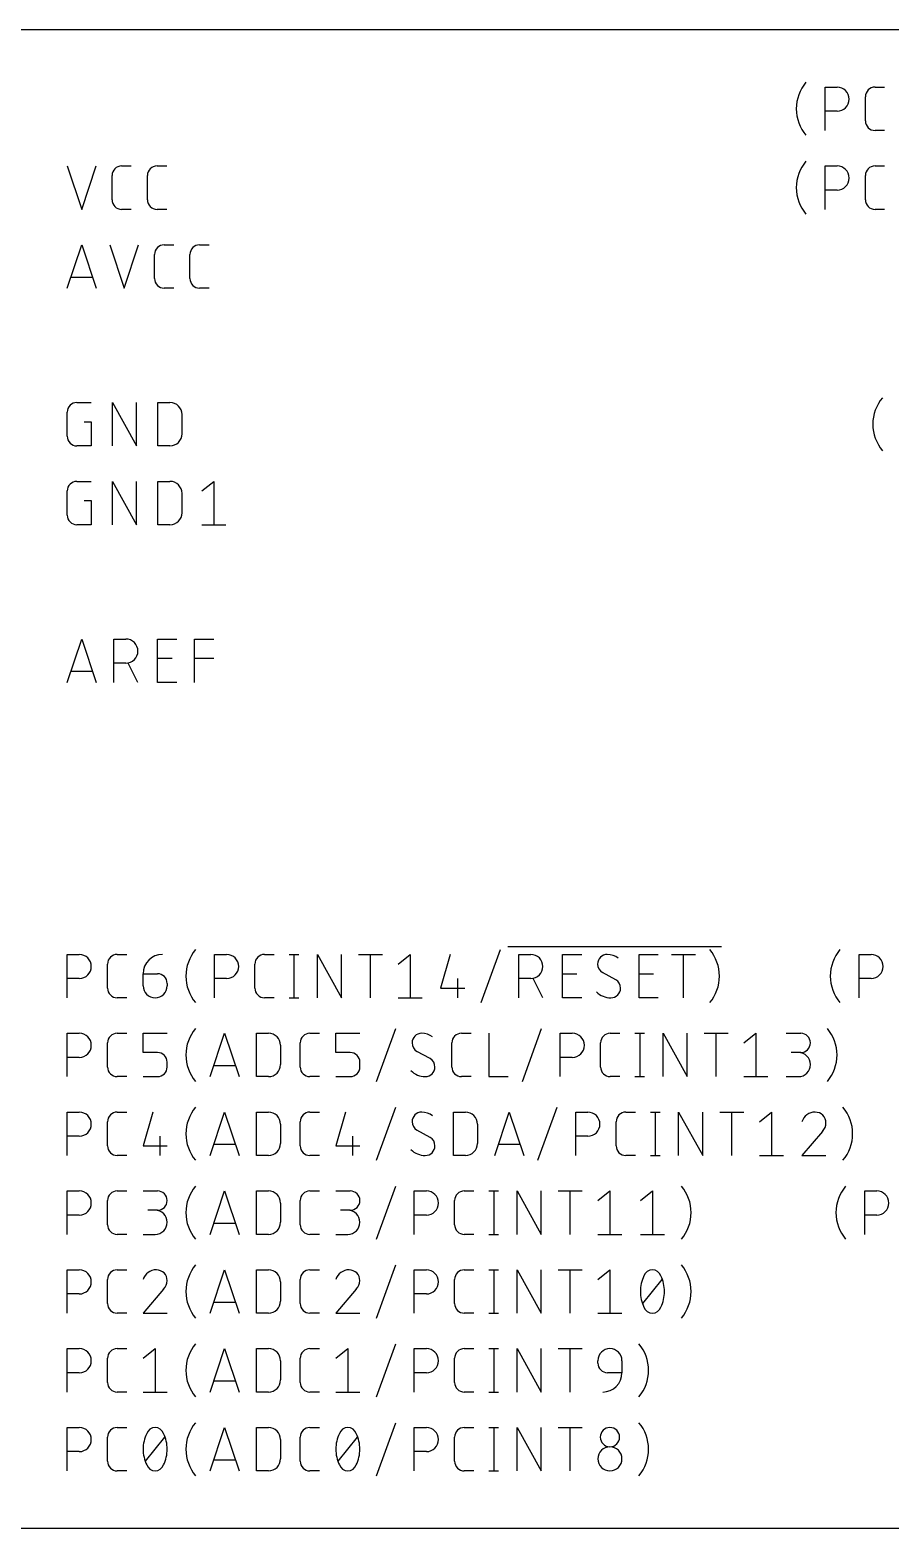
# Model space of a CAD drawing. Extents: x -226 to 161, y 99 to 359.
# Drawn here: x -161.36 to -133.66, y 281.94 to 330.2 of the extents above; entities that cross this region are included whole.
import ezdxf

# ---------------------------------------------------------------- set-up
doc = ezdxf.new("R2010")
doc.units = 0
doc.layers.add('94', color=12, linetype='CONTINUOUS')
doc.layers.add('95', color=251, linetype='CONTINUOUS')

msp = doc.modelspace()

# ---------------------------------------------------------------- linework, layer by layer
at = {"layer": '94'}
for p, q in [((-106.68, 330.2), (-162.56, 330.2)), ((-162.56, 281.94), (-106.68, 281.94))]:
    msp.add_line(p, q, dxfattribs=at)
at = {"layer": '95'}
for p, q in [((-135.7528, 326.9615), (-135.7528, 328.3585)), ((-135.7528, 328.3585), (-135.3648, 328.3585)), ((-134.1437, 328.3585), (-133.8332, 328.3585)), ((-134.4541, 327.2719), (-134.4541, 328.0481)), ((-135.3648, 327.5824), (-135.7528, 327.5824)), ((-133.8332, 326.9615), (-134.1437, 326.9615)), ((-160.1597, 325.8185), (-159.694, 324.4215)), ((-159.694, 324.4215), (-159.2284, 325.8185)), ((-158.4068, 325.8185), (-158.0964, 325.8185)), ((-157.2661, 325.8185), (-156.9556, 325.8185)), ((-135.7528, 324.4215), (-135.7528, 325.8185)), ((-135.7528, 325.8185), (-135.3648, 325.8185)), ((-134.1437, 325.8185), (-133.8332, 325.8185)), ((-158.7172, 324.7319), (-158.7172, 325.5081)), ((-157.5765, 324.7319), (-157.5765, 325.5081)), ((-134.4541, 324.7319), (-134.4541, 325.5081)), ((-135.3648, 325.0424), (-135.7528, 325.0424)), ((-158.0964, 324.4215), (-158.4068, 324.4215)), ((-156.9556, 324.4215), (-157.2661, 324.4215)), ((-133.8332, 324.4215), (-134.1437, 324.4215)), ((-160.1597, 321.8815), (-159.694, 323.2785)), ((-159.694, 323.2785), (-159.2284, 321.8815)), ((-158.7909, 323.2785), (-158.3252, 321.8815)), ((-158.3252, 321.8815), (-157.8595, 323.2785)), ((-157.3484, 322.1919), (-157.3484, 322.9681)), ((-157.0379, 323.2785), (-156.7275, 323.2785)), ((-156.2077, 322.1919), (-156.2077, 322.9681)), ((-155.8972, 323.2785), (-155.5868, 323.2785)), ((-159.3448, 322.2308), (-160.0433, 322.2308)), ((-156.7275, 321.8815), (-157.0379, 321.8815)), ((-155.5868, 321.8815), (-155.8972, 321.8815)), ((-159.8493, 318.1985), (-159.3836, 318.1985)), ((-158.6996, 316.8015), (-158.6996, 318.1985)), ((-158.6996, 318.1985), (-157.9235, 316.8015)), ((-157.9235, 316.8015), (-157.9235, 318.1985)), ((-157.2395, 316.8015), (-157.2395, 318.1985)), ((-157.2395, 318.1985), (-156.8514, 318.1985)), ((-160.1597, 317.1119), (-160.1597, 317.8881)), ((-159.6164, 317.5776), (-159.3836, 317.5776)), ((-159.3836, 317.5776), (-159.3836, 316.8015)), ((-156.4634, 317.8104), (-156.4634, 317.1896)), ((-159.3836, 316.8015), (-159.8493, 316.8015)), ((-156.8514, 316.8015), (-157.2395, 316.8015)), ((-159.8493, 315.6585), (-159.3836, 315.6585)), ((-158.6996, 314.2615), (-158.6996, 315.6585)), ((-158.6996, 315.6585), (-157.9235, 314.2615)), ((-157.9235, 314.2615), (-157.9235, 315.6585)), ((-157.2395, 314.2615), (-157.2395, 315.6585)), ((-157.2395, 315.6585), (-156.8514, 315.6585)), ((-155.825, 315.3481), (-155.4369, 315.6585)), ((-155.4369, 315.6585), (-155.4369, 314.2615)), ((-160.1597, 314.5719), (-160.1597, 315.3481)), ((-156.4634, 315.2704), (-156.4634, 314.6496)), ((-159.6164, 315.0376), (-159.3836, 315.0376)), ((-159.3836, 315.0376), (-159.3836, 314.2615)), ((-159.3836, 314.2615), (-159.8493, 314.2615)), ((-156.8514, 314.2615), (-157.2395, 314.2615)), ((-155.825, 314.2615), (-155.0489, 314.2615)), ((-160.1597, 309.1815), (-159.694, 310.5785)), ((-159.694, 310.5785), (-159.2284, 309.1815)), ((-158.6587, 309.1815), (-158.6587, 310.5785)), ((-158.6587, 310.5785), (-158.2707, 310.5785)), ((-157.2504, 309.1815), (-157.2504, 310.5785)), ((-157.2504, 310.5785), (-156.6295, 310.5785)), ((-156.064, 309.1815), (-156.064, 310.5785)), ((-156.064, 310.5785), (-155.4432, 310.5785)), ((-157.2504, 309.9576), (-156.7847, 309.9576)), ((-156.064, 309.9576), (-155.4432, 309.9576)), ((-159.3448, 309.5308), (-160.0433, 309.5308)), ((-158.2707, 309.8024), (-158.6587, 309.8024)), ((-157.8826, 309.1815), (-158.193, 309.8024)), ((-156.6295, 309.1815), (-157.2504, 309.1815)), ((-145.9667, 300.6725), (-139.0898, 300.6725)), ((-160.1597, 299.0215), (-160.1597, 300.4185)), ((-160.1597, 300.4185), (-159.7716, 300.4185)), ((-158.5505, 300.4185), (-158.2401, 300.4185)), ((-155.4143, 299.0215), (-155.4143, 300.4185)), ((-155.4143, 300.4185), (-155.0263, 300.4185)), ((-153.8052, 300.4185), (-153.4947, 300.4185)), ((-153.0118, 300.4185), (-152.7014, 300.4185)), ((-152.8566, 300.4185), (-152.8566, 299.0215)), ((-152.104, 299.0215), (-152.104, 300.4185)), ((-152.104, 300.4185), (-151.3279, 299.0215)), ((-151.3279, 299.0215), (-151.3279, 300.4185)), ((-150.7807, 300.4185), (-150.0046, 300.4185)), ((-150.3927, 299.0215), (-150.3927, 300.4185)), ((-149.5031, 300.1081), (-149.1151, 300.4185)), ((-149.1151, 300.4185), (-149.1151, 299.0215)), ((-147.8238, 300.4185), (-148.1343, 299.3319)), ((-146.8247, 298.8663), (-146.2038, 300.5737)), ((-145.6158, 299.0215), (-145.6158, 300.4185)), ((-145.6158, 300.4185), (-145.2278, 300.4185)), ((-144.2075, 299.0215), (-144.2075, 300.4185)), ((-144.2075, 300.4185), (-143.5866, 300.4185)), ((-141.7436, 299.0215), (-141.7436, 300.4185)), ((-141.7436, 300.4185), (-141.1227, 300.4185)), ((-140.6969, 300.4185), (-139.9208, 300.4185)), ((-140.3088, 299.0215), (-140.3088, 300.4185)), ((-134.6578, 299.0215), (-134.6578, 300.4185)), ((-134.6578, 300.4185), (-134.2697, 300.4185)), ((-158.861, 299.3319), (-158.861, 300.1081)), ((-157.7163, 299.7976), (-157.2506, 299.7976)), ((-157.7163, 299.4096), (-157.7163, 299.7976)), ((-154.1156, 299.3319), (-154.1156, 300.1081)), ((-144.2075, 299.7976), (-143.7418, 299.7976)), ((-142.4943, 299.6036), (-142.9211, 299.8364)), ((-141.7436, 299.7976), (-141.2779, 299.7976)), ((-159.7716, 299.6424), (-160.1597, 299.6424)), ((-156.9401, 299.4872), (-156.9401, 299.4096)), ((-155.0263, 299.6424), (-155.4143, 299.6424)), ((-148.1343, 299.3319), (-147.3582, 299.3319)), ((-147.591, 299.6424), (-147.591, 299.0215)), ((-145.2278, 299.6424), (-145.6158, 299.6424)), ((-144.8397, 299.0215), (-145.1502, 299.6424)), ((-134.2697, 299.6424), (-134.6578, 299.6424)), ((-158.2401, 299.0215), (-158.5505, 299.0215)), ((-153.4947, 299.0215), (-153.8052, 299.0215)), ((-153.0118, 299.0215), (-152.7014, 299.0215)), ((-149.5031, 299.0215), (-148.727, 299.0215)), ((-143.5866, 299.0215), (-144.2075, 299.0215)), ((-141.1227, 299.0215), (-141.7436, 299.0215)), ((-160.1597, 296.4815), (-160.1597, 297.8785)), ((-160.1597, 297.8785), (-159.7716, 297.8785)), ((-158.5505, 297.8785), (-158.2401, 297.8785)), ((-157.7163, 297.2576), (-157.7163, 297.8785)), ((-157.7163, 297.8785), (-156.9401, 297.8785)), ((-155.5581, 296.4815), (-155.0924, 297.8785)), ((-155.0924, 297.8785), (-154.6267, 296.4815)), ((-154.066, 296.4815), (-154.066, 297.8785)), ((-154.066, 297.8785), (-153.6779, 297.8785)), ((-152.3451, 297.8785), (-152.0346, 297.8785)), ((-151.5108, 297.2576), (-151.5108, 297.8785)), ((-151.5108, 297.8785), (-150.7347, 297.8785)), ((-150.2012, 296.3263), (-149.5803, 298.0337)), ((-147.4628, 297.8785), (-147.1524, 297.8785)), ((-146.5802, 297.8785), (-146.5802, 296.4815)), ((-145.5015, 296.3263), (-144.8806, 298.0337)), ((-144.281, 296.4815), (-144.281, 297.8785)), ((-144.281, 297.8785), (-143.893, 297.8785)), ((-142.6718, 297.8785), (-142.3614, 297.8785)), ((-141.8785, 297.8785), (-141.5681, 297.8785)), ((-141.7233, 297.8785), (-141.7233, 296.4815)), ((-140.9706, 296.4815), (-140.9706, 297.8785)), ((-140.9706, 297.8785), (-140.1945, 296.4815)), ((-140.1945, 296.4815), (-140.1945, 297.8785)), ((-139.6474, 297.8785), (-138.8713, 297.8785)), ((-139.2594, 296.4815), (-139.2594, 297.8785)), ((-138.3698, 297.5681), (-137.9818, 297.8785)), ((-137.9818, 297.8785), (-137.9818, 296.4815)), ((-137.001, 297.8785), (-136.5353, 297.8785)), ((-158.861, 296.7919), (-158.861, 297.5681)), ((-153.2899, 297.4904), (-153.2899, 296.8696)), ((-152.6555, 296.7919), (-152.6555, 297.5681)), ((-148.4716, 297.0636), (-148.8985, 297.2964)), ((-147.7733, 296.7919), (-147.7733, 297.5681)), ((-142.9823, 296.7919), (-142.9823, 297.5681)), ((-159.7716, 297.1024), (-160.1597, 297.1024)), ((-157.2506, 297.2576), (-157.7163, 297.2576)), ((-156.9401, 296.7919), (-156.9401, 296.9472)), ((-154.7432, 296.8308), (-155.4417, 296.8308)), ((-151.0451, 297.2576), (-151.5108, 297.2576)), ((-150.7347, 296.7919), (-150.7347, 296.9472)), ((-143.893, 297.1024), (-144.281, 297.1024)), ((-136.5353, 297.2576), (-136.8457, 297.2576)), ((-158.2401, 296.4815), (-158.5505, 296.4815)), ((-157.7163, 296.4815), (-157.2506, 296.4815)), ((-153.6779, 296.4815), (-154.066, 296.4815)), ((-152.0346, 296.4815), (-152.3451, 296.4815)), ((-151.5108, 296.4815), (-151.0451, 296.4815)), ((-147.1524, 296.4815), (-147.4628, 296.4815)), ((-146.5802, 296.4815), (-145.9593, 296.4815)), ((-142.3614, 296.4815), (-142.6718, 296.4815)), ((-141.8785, 296.4815), (-141.5681, 296.4815)), ((-138.3698, 296.4815), (-137.5937, 296.4815)), ((-137.001, 296.4815), (-136.6129, 296.4815)), ((-150.2012, 293.7863), (-149.5803, 295.4937)), ((-144.9996, 293.7863), (-144.3787, 295.4937)), ((-160.1597, 293.9415), (-160.1597, 295.3385)), ((-160.1597, 295.3385), (-159.7716, 295.3385)), ((-158.861, 294.2519), (-158.861, 295.0281)), ((-158.5505, 295.3385), (-158.2401, 295.3385)), ((-157.4058, 295.3385), (-157.7163, 294.2519)), ((-155.5581, 293.9415), (-155.0924, 295.3385)), ((-155.0924, 295.3385), (-154.6267, 293.9415)), ((-154.066, 293.9415), (-154.066, 295.3385)), ((-154.066, 295.3385), (-153.6779, 295.3385)), ((-153.2899, 294.9504), (-153.2899, 294.3296)), ((-152.6555, 294.2519), (-152.6555, 295.0281)), ((-152.3451, 295.3385), (-152.0346, 295.3385)), ((-151.2004, 295.3385), (-151.5108, 294.2519)), ((-147.7236, 293.9415), (-147.7236, 295.3385)), ((-147.7236, 295.3385), (-147.3356, 295.3385)), ((-146.9475, 294.9504), (-146.9475, 294.3296)), ((-146.3868, 293.9415), (-145.9211, 295.3385)), ((-145.9211, 295.3385), (-145.4554, 293.9415)), ((-143.7791, 293.9415), (-143.7791, 295.3385)), ((-143.7791, 295.3385), (-143.3911, 295.3385)), ((-142.4804, 294.2519), (-142.4804, 295.0281)), ((-142.1699, 295.3385), (-141.8595, 295.3385)), ((-141.3766, 295.3385), (-141.0662, 295.3385)), ((-141.2214, 295.3385), (-141.2214, 293.9415)), ((-140.4687, 293.9415), (-140.4687, 295.3385)), ((-140.4687, 295.3385), (-139.6926, 293.9415)), ((-139.6926, 293.9415), (-139.6926, 295.3385)), ((-139.1455, 295.3385), (-138.3694, 295.3385)), ((-138.7574, 293.9415), (-138.7574, 295.3385)), ((-137.8679, 295.0281), (-137.4799, 295.3385)), ((-137.4799, 295.3385), (-137.4799, 293.9415)), ((-159.7716, 294.5624), (-160.1597, 294.5624)), ((-157.173, 294.5624), (-157.173, 293.9415)), ((-150.9675, 294.5624), (-150.9675, 293.9415)), ((-148.4716, 294.5236), (-148.8985, 294.7564)), ((-143.3911, 294.5624), (-143.7791, 294.5624)), ((-135.8394, 294.7176), (-136.4991, 293.9415)), ((-158.2401, 293.9415), (-158.5505, 293.9415)), ((-157.7163, 294.2519), (-156.9401, 294.2519)), ((-154.7432, 294.2908), (-155.4417, 294.2908)), ((-153.6779, 293.9415), (-154.066, 293.9415)), ((-152.0346, 293.9415), (-152.3451, 293.9415)), ((-151.5108, 294.2519), (-150.7347, 294.2519)), ((-147.3356, 293.9415), (-147.7236, 293.9415)), ((-145.5719, 294.2908), (-146.2704, 294.2908)), ((-141.8595, 293.9415), (-142.1699, 293.9415)), ((-141.3766, 293.9415), (-141.0662, 293.9415)), ((-137.8679, 293.9415), (-137.0918, 293.9415)), ((-136.4991, 293.9415), (-135.7229, 293.9415)), ((-150.2012, 291.2463), (-149.5803, 292.9537)), ((-160.1597, 291.4015), (-160.1597, 292.7985)), ((-160.1597, 292.7985), (-159.7716, 292.7985)), ((-158.861, 291.7119), (-158.861, 292.4881)), ((-158.5505, 292.7985), (-158.2401, 292.7985)), ((-157.7163, 292.7985), (-157.2506, 292.7985)), ((-155.5581, 291.4015), (-155.0924, 292.7985)), ((-155.0924, 292.7985), (-154.6267, 291.4015)), ((-154.066, 291.4015), (-154.066, 292.7985)), ((-154.066, 292.7985), (-153.6779, 292.7985)), ((-152.6555, 291.7119), (-152.6555, 292.4881)), ((-152.3451, 292.7985), (-152.0346, 292.7985)), ((-151.5108, 292.7985), (-151.0451, 292.7985)), ((-148.9807, 291.4015), (-148.9807, 292.7985)), ((-148.9807, 292.7985), (-148.5927, 292.7985)), ((-147.682, 291.7119), (-147.682, 292.4881)), ((-147.3716, 292.7985), (-147.0611, 292.7985)), ((-146.5782, 292.7985), (-146.2678, 292.7985)), ((-146.423, 292.7985), (-146.423, 291.4015)), ((-145.6704, 291.4015), (-145.6704, 292.7985)), ((-145.6704, 292.7985), (-144.8942, 291.4015)), ((-144.8942, 291.4015), (-144.8942, 292.7985)), ((-144.3471, 292.7985), (-143.571, 292.7985)), ((-143.9591, 291.4015), (-143.9591, 292.7985)), ((-143.0695, 292.4881), (-142.6815, 292.7985)), ((-142.6815, 292.7985), (-142.6815, 291.4015)), ((-141.7007, 292.4881), (-141.3126, 292.7985)), ((-141.3126, 292.7985), (-141.3126, 291.4015)), ((-134.4753, 291.4015), (-134.4753, 292.7985)), ((-134.4753, 292.7985), (-134.0872, 292.7985)), ((-159.7716, 292.0224), (-160.1597, 292.0224)), ((-157.2506, 292.1776), (-157.561, 292.1776)), ((-153.2899, 292.4104), (-153.2899, 291.7896)), ((-151.0451, 292.1776), (-151.3556, 292.1776)), ((-148.5927, 292.0224), (-148.9807, 292.0224)), ((-134.0872, 292.0224), (-134.4753, 292.0224)), ((-154.7432, 291.7508), (-155.4417, 291.7508)), ((-158.2401, 291.4015), (-158.5505, 291.4015)), ((-157.7163, 291.4015), (-157.3282, 291.4015)), ((-153.6779, 291.4015), (-154.066, 291.4015)), ((-152.0346, 291.4015), (-152.3451, 291.4015)), ((-151.5108, 291.4015), (-151.1227, 291.4015)), ((-147.0611, 291.4015), (-147.3716, 291.4015)), ((-146.5782, 291.4015), (-146.2678, 291.4015)), ((-143.0695, 291.4015), (-142.2934, 291.4015)), ((-141.7007, 291.4015), (-140.9246, 291.4015)), ((-160.1597, 288.8615), (-160.1597, 290.2585)), ((-160.1597, 290.2585), (-159.7716, 290.2585)), ((-158.5505, 290.2585), (-158.2401, 290.2585)), ((-155.5581, 288.8615), (-155.0924, 290.2585)), ((-155.0924, 290.2585), (-154.6267, 288.8615)), ((-154.066, 288.8615), (-154.066, 290.2585)), ((-154.066, 290.2585), (-153.6779, 290.2585)), ((-152.3451, 290.2585), (-152.0346, 290.2585)), ((-150.2012, 288.7063), (-149.5803, 290.4137)), ((-148.9807, 288.8615), (-148.9807, 290.2585)), ((-148.9807, 290.2585), (-148.5927, 290.2585)), ((-147.3716, 290.2585), (-147.0611, 290.2585)), ((-146.5782, 290.2585), (-146.2678, 290.2585)), ((-146.423, 290.2585), (-146.423, 288.8615)), ((-145.6704, 288.8615), (-145.6704, 290.2585)), ((-145.6704, 290.2585), (-144.8942, 288.8615)), ((-144.8942, 288.8615), (-144.8942, 290.2585)), ((-144.3471, 290.2585), (-143.571, 290.2585)), ((-143.9591, 288.8615), (-143.9591, 290.2585)), ((-143.0695, 289.9481), (-142.6815, 290.2585)), ((-142.6815, 290.2585), (-142.6815, 288.8615)), ((-158.861, 289.1719), (-158.861, 289.9481)), ((-157.0566, 289.6376), (-157.7163, 288.8615)), ((-153.2899, 289.8704), (-153.2899, 289.2496)), ((-152.6555, 289.1719), (-152.6555, 289.9481)), ((-150.8511, 289.6376), (-151.5108, 288.8615)), ((-147.682, 289.1719), (-147.682, 289.9481)), ((-141.6231, 289.1719), (-141.0022, 289.9481)), ((-159.7716, 289.4824), (-160.1597, 289.4824)), ((-154.7432, 289.2108), (-155.4417, 289.2108)), ((-148.5927, 289.4824), (-148.9807, 289.4824)), ((-158.2401, 288.8615), (-158.5505, 288.8615)), ((-157.7163, 288.8615), (-156.9401, 288.8615)), ((-153.6779, 288.8615), (-154.066, 288.8615)), ((-152.0346, 288.8615), (-152.3451, 288.8615)), ((-151.5108, 288.8615), (-150.7347, 288.8615)), ((-147.0611, 288.8615), (-147.3716, 288.8615)), ((-146.5782, 288.8615), (-146.2678, 288.8615)), ((-143.0695, 288.8615), (-142.2934, 288.8615)), ((-160.1597, 286.3215), (-160.1597, 287.7185)), ((-160.1597, 287.7185), (-159.7716, 287.7185)), ((-158.5505, 287.7185), (-158.2401, 287.7185)), ((-157.7163, 287.4081), (-157.3282, 287.7185)), ((-157.3282, 287.7185), (-157.3282, 286.3215)), ((-155.5581, 286.3215), (-155.0924, 287.7185)), ((-155.0924, 287.7185), (-154.6267, 286.3215)), ((-154.066, 286.3215), (-154.066, 287.7185)), ((-154.066, 287.7185), (-153.6779, 287.7185)), ((-152.3451, 287.7185), (-152.0346, 287.7185)), ((-151.5108, 287.4081), (-151.1227, 287.7185)), ((-151.1227, 287.7185), (-151.1227, 286.3215)), ((-150.2012, 286.1663), (-149.5803, 287.8737)), ((-148.9807, 286.3215), (-148.9807, 287.7185)), ((-148.9807, 287.7185), (-148.5927, 287.7185)), ((-147.3716, 287.7185), (-147.0611, 287.7185)), ((-146.5782, 287.7185), (-146.2678, 287.7185)), ((-146.423, 287.7185), (-146.423, 286.3215)), ((-145.6704, 286.3215), (-145.6704, 287.7185)), ((-145.6704, 287.7185), (-144.8942, 286.3215)), ((-144.8942, 286.3215), (-144.8942, 287.7185)), ((-144.3471, 287.7185), (-143.571, 287.7185)), ((-143.9591, 286.3215), (-143.9591, 287.7185)), ((-158.861, 286.6319), (-158.861, 287.4081)), ((-153.2899, 287.3304), (-153.2899, 286.7096)), ((-152.6555, 286.6319), (-152.6555, 287.4081)), ((-147.682, 286.6319), (-147.682, 287.4081)), ((-143.0695, 287.2528), (-143.0695, 287.3304)), ((-142.2934, 287.3304), (-142.2934, 286.9424)), ((-159.7716, 286.9424), (-160.1597, 286.9424)), ((-154.7432, 286.6707), (-155.4417, 286.6707)), ((-148.5927, 286.9424), (-148.9807, 286.9424)), ((-142.2934, 286.9424), (-142.7591, 286.9424)), ((-158.2401, 286.3215), (-158.5505, 286.3215)), ((-157.7163, 286.3215), (-156.9401, 286.3215)), ((-153.6779, 286.3215), (-154.066, 286.3215)), ((-152.0346, 286.3215), (-152.3451, 286.3215)), ((-151.5108, 286.3215), (-150.7347, 286.3215)), ((-147.0611, 286.3215), (-147.3716, 286.3215)), ((-146.5782, 286.3215), (-146.2678, 286.3215)), ((-150.2012, 283.6263), (-149.5803, 285.3337)), ((-160.1597, 283.7815), (-160.1597, 285.1785)), ((-160.1597, 285.1785), (-159.7716, 285.1785)), ((-158.861, 284.0919), (-158.861, 284.8681)), ((-158.5505, 285.1785), (-158.2401, 285.1785)), ((-157.6386, 284.0919), (-157.0178, 284.8681)), ((-155.5581, 283.7815), (-155.0924, 285.1785)), ((-155.0924, 285.1785), (-154.6267, 283.7815)), ((-154.066, 283.7815), (-154.066, 285.1785)), ((-154.066, 285.1785), (-153.6779, 285.1785)), ((-153.2899, 284.7904), (-153.2899, 284.1696)), ((-152.6555, 284.0919), (-152.6555, 284.8681)), ((-152.3451, 285.1785), (-152.0346, 285.1785)), ((-151.4332, 284.0919), (-150.8123, 284.8681)), ((-148.9807, 283.7815), (-148.9807, 285.1785)), ((-148.9807, 285.1785), (-148.5927, 285.1785)), ((-147.682, 284.0919), (-147.682, 284.8681)), ((-147.3716, 285.1785), (-147.0611, 285.1785)), ((-146.5782, 285.1785), (-146.2678, 285.1785)), ((-146.423, 285.1785), (-146.423, 283.7815)), ((-145.6704, 283.7815), (-145.6704, 285.1785)), ((-145.6704, 285.1785), (-144.8942, 283.7815)), ((-144.8942, 283.7815), (-144.8942, 285.1785)), ((-144.3471, 285.1785), (-143.571, 285.1785)), ((-143.9591, 283.7815), (-143.9591, 285.1785)), ((-159.7716, 284.4024), (-160.1597, 284.4024)), ((-148.5927, 284.4024), (-148.9807, 284.4024)), ((-158.2401, 283.7815), (-158.5505, 283.7815)), ((-154.7432, 284.1308), (-155.4417, 284.1308)), ((-153.6779, 283.7815), (-154.066, 283.7815)), ((-152.0346, 283.7815), (-152.3451, 283.7815)), ((-147.0611, 283.7815), (-147.3716, 283.7815)), ((-146.5782, 283.7815), (-146.2678, 283.7815))]:
    msp.add_line(p, q, dxfattribs=at)
for centre, radius, start, end in [((-135.3486, 327.66), 1.3291, 140.0338, 180.0001), ((-135.3648, 327.9704), 0.3881, 270, 90), ((-134.1437, 328.0481), 0.3104, 90, 180), ((-135.3485, 327.66), 1.3291, 180.0001, 219.9661), ((-134.1437, 327.2719), 0.3104, 180, 270), ((-158.4068, 325.5081), 0.3104, 90, 180), ((-157.2661, 325.5081), 0.3104, 90, 180), ((-135.3486, 325.12), 1.3291, 140.0338, 180.0001), ((-135.3648, 325.4304), 0.3881, 270, 90), ((-134.1437, 325.5081), 0.3104, 90, 180), ((-135.3485, 325.12), 1.3291, 180.0001, 219.9661), ((-158.4068, 324.7319), 0.3104, 180, 270), ((-157.2661, 324.7319), 0.3104, 180, 270), ((-134.1437, 324.7319), 0.3104, 180, 270), ((-157.0379, 322.9681), 0.3104, 90, 180), ((-155.8972, 322.9681), 0.3104, 90, 180), ((-157.0379, 322.1919), 0.3104, 180, 270), ((-155.8972, 322.1919), 0.3104, 180, 270), ((-159.8493, 317.8881), 0.3104, 90, 180), ((-156.8514, 317.8104), 0.3881, 0, 90), ((-132.8846, 317.5), 1.3291, 140.0338, 180.0001), ((-159.8493, 317.1119), 0.3104, 180, 270), ((-156.8514, 317.1896), 0.3881, 270, 0), ((-132.8846, 317.5), 1.3291, 180.0001, 219.9661), ((-159.8493, 315.3481), 0.3104, 90, 180), ((-156.8514, 315.2704), 0.3881, 0, 90), ((-159.8493, 314.5719), 0.3104, 180, 270), ((-156.8514, 314.6496), 0.3881, 270, 0), ((-158.2707, 310.1904), 0.3881, 270, 90), ((-159.7716, 300.0304), 0.3881, 270, 90), ((-158.5505, 300.1081), 0.3104, 90, 180), ((-157.0954, 299.7976), 0.6209, 90, 180), ((-155.0101, 299.72), 1.3291, 140.0338, 180.0001), ((-155.0263, 300.0304), 0.3881, 270, 90), ((-153.8052, 300.1081), 0.3104, 90, 180), ((-145.2278, 300.0304), 0.3881, 270, 90), ((-142.7659, 300.1081), 0.3104, 90, 180), ((-142.7659, 299.8364), 0.5821, 53.1295, 90), ((-140.4824, 299.72), 1.3291, 359.9999, 39.9662), ((-134.2535, 299.72), 1.3291, 140.0338, 180.0001), ((-134.2697, 300.0304), 0.3881, 270, 90), ((-157.2506, 299.4872), 0.3104, 0, 90), ((-155.0101, 299.72), 1.3291, 180.0001, 219.9661), ((-142.7611, 300.1081), 0.3153, 180.0001, 239.4899), ((-140.4824, 299.72), 1.3291, 320.0339, 359.9999), ((-134.2535, 299.72), 1.3291, 180.0001, 219.9661), ((-158.5505, 299.3319), 0.3104, 180, 270), ((-157.3282, 299.4096), 0.3881, 180, 0), ((-153.8052, 299.3319), 0.3104, 180, 270), ((-142.6495, 299.6773), 0.6558, 224.7607, 270.0001), ((-142.6495, 299.3319), 0.3104, 270, 0), ((-142.6543, 299.3319), 0.3153, 359.9998, 59.4901), ((-159.7716, 297.4904), 0.3881, 270, 90), ((-158.5505, 297.5681), 0.3104, 90, 180), ((-155.0101, 297.18), 1.3291, 140.0338, 180.0001), ((-153.6779, 297.4904), 0.3881, 0, 90), ((-152.3451, 297.5681), 0.3104, 90, 180), ((-148.7432, 297.5681), 0.3104, 90, 180), ((-148.7432, 297.2964), 0.5821, 53.1295, 90), ((-147.4628, 297.5681), 0.3104, 90, 180), ((-143.893, 297.4904), 0.3881, 270, 90), ((-142.6718, 297.5681), 0.3104, 90, 180), ((-136.5353, 297.5681), 0.3104, 270, 90), ((-136.6953, 297.18), 1.3291, 359.9999, 39.9662), ((-148.7384, 297.5681), 0.3153, 180.0001, 239.4899), ((-157.2506, 296.9472), 0.3104, 0, 90), ((-155.0101, 297.18), 1.3291, 180.0001, 219.9661), ((-153.6779, 296.8696), 0.3881, 270, 0), ((-151.0451, 296.9472), 0.3104, 0, 90), ((-148.6317, 296.7919), 0.3153, 359.9998, 59.4901), ((-136.6129, 296.8696), 0.3881, 270, 90), ((-136.6953, 297.18), 1.3291, 320.0339, 359.9999), ((-158.5505, 296.7919), 0.3104, 180, 270), ((-157.2506, 296.7919), 0.3104, 270, 0), ((-152.3451, 296.7919), 0.3104, 180, 270), ((-151.0451, 296.7919), 0.3104, 270, 0), ((-148.6268, 297.1373), 0.6558, 224.7607, 270.0001), ((-148.6268, 296.7919), 0.3104, 270, 0), ((-147.4628, 296.7919), 0.3104, 180, 270), ((-142.6718, 296.7919), 0.3104, 180, 270), ((-155.0101, 294.64), 1.3291, 140.0338, 180.0001), ((-136.1933, 294.64), 1.3291, 359.9999, 39.9662), ((-159.7716, 294.9504), 0.3881, 270, 90), ((-158.5505, 295.0281), 0.3104, 90, 180), ((-153.6779, 294.9504), 0.3881, 0, 90), ((-152.3451, 295.0281), 0.3104, 90, 180), ((-148.7384, 295.0281), 0.3153, 180.0001, 239.4899), ((-148.7432, 295.0281), 0.3104, 90, 180), ((-148.7432, 294.7564), 0.5821, 53.1295, 90), ((-147.3356, 294.9504), 0.3881, 0, 90), ((-143.3911, 294.9504), 0.3881, 270, 90), ((-142.1699, 295.0281), 0.3104, 90, 180), ((-136.0722, 294.8898), 0.4487, 89.9999, 162.0555), ((-136.0722, 294.9893), 0.3493, 0, 90), ((-136.0981, 294.9893), 0.3751, 313.6035, 359.9999), ((-155.0101, 294.64), 1.3291, 180.0001, 219.9661), ((-148.6317, 294.2519), 0.3153, 359.9998, 59.4901), ((-136.1934, 294.64), 1.3291, 320.0339, 359.9999), ((-158.5505, 294.2519), 0.3104, 180, 270), ((-153.6779, 294.3296), 0.3881, 270, 0), ((-152.3451, 294.2519), 0.3104, 180, 270), ((-148.6268, 294.5973), 0.6558, 224.7607, 270.0001), ((-148.6268, 294.2519), 0.3104, 270, 0), ((-147.3356, 294.3296), 0.3881, 270, 0), ((-142.1699, 294.2519), 0.3104, 180, 270), ((-155.0101, 292.1), 1.3291, 140.0338, 180.0001), ((-141.395, 292.1), 1.3291, 359.9999, 39.9662), ((-134.071, 292.1), 1.3291, 140.0338, 180.0001), ((-159.7716, 292.4104), 0.3881, 270, 90), ((-158.5505, 292.4881), 0.3104, 90, 180), ((-157.2506, 292.4881), 0.3104, 270, 90), ((-153.6779, 292.4104), 0.3881, 0, 90), ((-152.3451, 292.4881), 0.3104, 90, 180), ((-151.0451, 292.4881), 0.3104, 270, 90), ((-148.5927, 292.4104), 0.3881, 270, 90), ((-147.3716, 292.4881), 0.3104, 90, 180), ((-134.0872, 292.4104), 0.3881, 270, 90), ((-157.3282, 291.7896), 0.3881, 270, 90), ((-155.0101, 292.1), 1.3291, 180.0001, 219.9661), ((-151.1227, 291.7896), 0.3881, 270, 90), ((-141.395, 292.1), 1.3291, 320.0339, 359.9999), ((-134.071, 292.1), 1.3291, 180.0001, 219.9661), ((-158.5505, 291.7119), 0.3104, 180, 270), ((-153.6779, 291.7896), 0.3881, 270, 0), ((-152.3451, 291.7119), 0.3104, 180, 270), ((-147.3716, 291.7119), 0.3104, 180, 270), ((-159.7716, 289.8704), 0.3881, 270, 90), ((-158.5505, 289.9481), 0.3104, 90, 180), ((-157.2894, 289.8098), 0.4487, 89.9999, 162.0555), ((-157.2894, 289.9092), 0.3493, 0, 90), ((-155.0101, 289.56), 1.3291, 140.0338, 180.0001), ((-153.6779, 289.8704), 0.3881, 0, 90), ((-152.3451, 289.9481), 0.3104, 90, 180), ((-151.0839, 289.8098), 0.4487, 89.9999, 162.0555), ((-151.0839, 289.9092), 0.3493, 0, 90), ((-148.5927, 289.8704), 0.3881, 270, 90), ((-147.3716, 289.9481), 0.3104, 90, 180), ((-140.5495, 289.56), 1.1512, 154.0109, 180.0001), ((-141.3126, 289.9713), 0.2872, 90, 161.0757), ((-141.3126, 289.9713), 0.2872, 18.9251, 89.9998), ((-142.0758, 289.56), 1.1512, 359.9999, 25.9891), ((-141.395, 289.56), 1.3291, 359.9999, 39.9662), ((-157.3153, 289.9092), 0.3751, 313.6035, 359.9999), ((-151.1098, 289.9092), 0.3751, 313.6035, 359.9999), ((-140.5494, 289.56), 1.1513, 180, 205.9889), ((-142.0758, 289.56), 1.1513, 334.0111, 0), ((-158.5505, 289.1719), 0.3104, 180, 270), ((-155.0101, 289.56), 1.3291, 180.0001, 219.9661), ((-153.6779, 289.2496), 0.3881, 270, 0), ((-152.3451, 289.1719), 0.3104, 180, 270), ((-147.3716, 289.1719), 0.3104, 180, 270), ((-141.395, 289.56), 1.3291, 320.0339, 359.9999), ((-141.3126, 289.1487), 0.2872, 198.925, 270.0001), ((-141.3126, 289.1487), 0.2872, 270.0001, 341.0742), ((-159.7716, 287.3304), 0.3881, 270, 90), ((-158.5505, 287.4081), 0.3104, 90, 180), ((-155.0101, 287.02), 1.3291, 140.0338, 180.0001), ((-153.6779, 287.3304), 0.3881, 0, 90), ((-152.3451, 287.4081), 0.3104, 90, 180), ((-148.5927, 287.3304), 0.3881, 270, 90), ((-147.3716, 287.4081), 0.3104, 90, 180), ((-142.6815, 287.3304), 0.3881, 0, 180), ((-142.7638, 287.02), 1.3291, 359.9999, 39.9662), ((-142.7591, 287.2528), 0.3104, 180, 270), ((-155.0101, 287.02), 1.3291, 180.0001, 219.9661), ((-153.6779, 286.7096), 0.3881, 270, 0), ((-142.9143, 286.9424), 0.6209, 270, 0), ((-142.7638, 287.02), 1.3291, 320.0339, 359.9999), ((-158.5505, 286.6319), 0.3104, 180, 270), ((-152.3451, 286.6319), 0.3104, 180, 270), ((-147.3716, 286.6319), 0.3104, 180, 270), ((-155.0101, 284.48), 1.3291, 140.0338, 180.0001), ((-142.7638, 284.48), 1.3291, 359.9999, 39.9662), ((-159.7716, 284.7904), 0.3881, 270, 90), ((-158.5505, 284.8681), 0.3104, 90, 180), ((-156.565, 284.48), 1.1512, 154.0109, 180.0001), ((-157.3282, 284.8913), 0.2872, 90, 161.0757), ((-157.3282, 284.8913), 0.2872, 18.9251, 89.9998), ((-158.0914, 284.48), 1.1512, 359.9999, 25.9891), ((-153.6779, 284.7904), 0.3881, 0, 90), ((-152.3451, 284.8681), 0.3104, 90, 180), ((-150.3596, 284.48), 1.1512, 154.0109, 180.0001), ((-151.1227, 284.8913), 0.2872, 90, 161.0757), ((-151.1227, 284.8913), 0.2872, 18.9251, 89.9998), ((-151.8859, 284.48), 1.1512, 359.9999, 25.9891), ((-148.5927, 284.7904), 0.3881, 270, 90), ((-147.3716, 284.8681), 0.3104, 90, 180), ((-142.6815, 284.8681), 0.3104, 0, 180), ((-142.6815, 284.8681), 0.3104, 180, 0), ((-156.565, 284.48), 1.1513, 180, 205.9889), ((-158.0914, 284.48), 1.1513, 334.0111, 0), ((-155.0101, 284.48), 1.3291, 180.0001, 219.9661), ((-150.3595, 284.48), 1.1513, 180, 205.9889), ((-151.8859, 284.48), 1.1513, 334.0111, 0), ((-142.6815, 284.1696), 0.3881, 0, 180), ((-142.7638, 284.48), 1.3291, 320.0339, 359.9999), ((-158.5505, 284.0919), 0.3104, 180, 270), ((-157.3282, 284.0687), 0.2872, 198.925, 270.0001), ((-157.3282, 284.0687), 0.2872, 270.0001, 341.0742), ((-153.6779, 284.1696), 0.3881, 270, 0), ((-152.3451, 284.0919), 0.3104, 180, 270), ((-151.1227, 284.0687), 0.2872, 198.925, 270.0001), ((-151.1227, 284.0687), 0.2872, 270.0001, 341.0742), ((-147.3716, 284.0919), 0.3104, 180, 270), ((-142.6815, 284.1696), 0.3881, 180, 0)]:
    msp.add_arc(centre, radius, start, end, dxfattribs=at)

doc.saveas('drawing.dxf')
